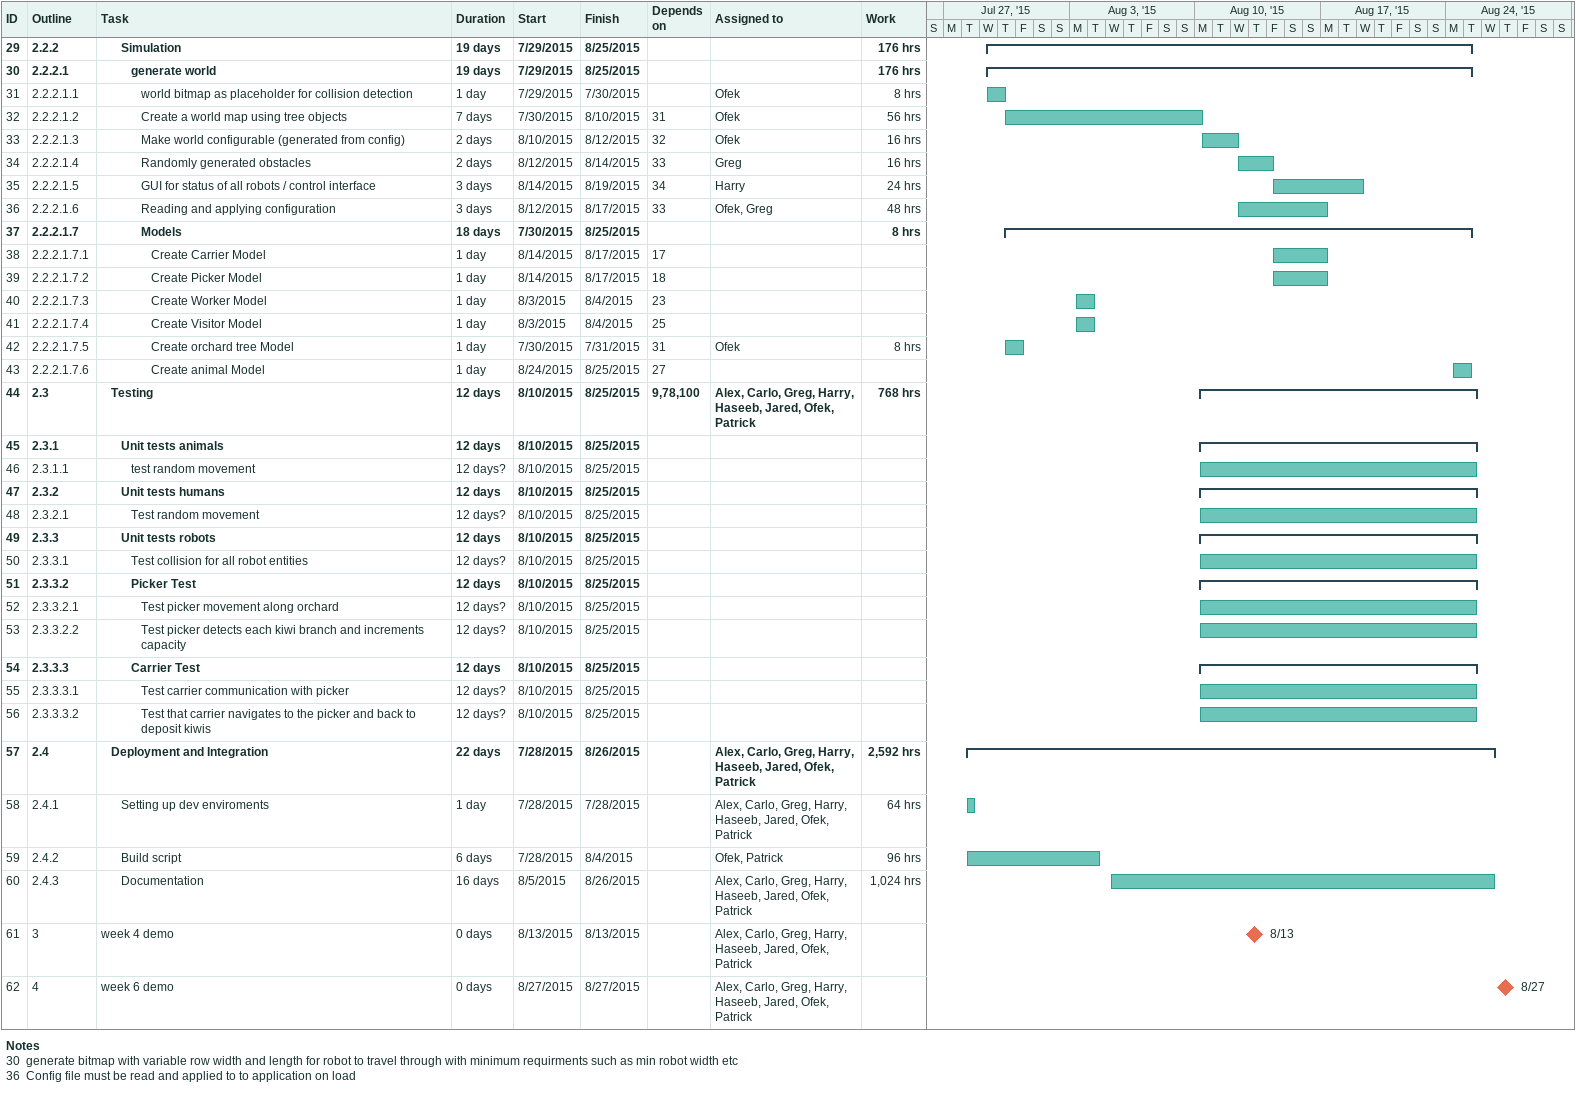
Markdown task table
| ID | WBS | Task | Duration | Start | Finish | Predecessors | Resources | Work (h) |
|---|---|---|---|---|---|---|---|---|
| 29 | 2.2.2 | **Simulation** | 19d | 2015-07-29 | 2015-08-25 |  |  | 176 |
| 30 | 2.2.2.1 | **generate world** | 19d | 2015-07-29 | 2015-08-25 |  |  | 176 |
| 31 | 2.2.2.1.1 | world bitmap as placeholder for collision detection | 1d | 2015-07-29 | 2015-07-30 |  | Ofek | 8 |
| 32 | 2.2.2.1.2 | Create a world map using tree objects | 7d | 2015-07-30 | 2015-08-10 | 31 | Ofek | 56 |
| 33 | 2.2.2.1.3 | Make world configurable (generated from config) | 2d | 2015-08-10 | 2015-08-12 | 32 | Ofek | 16 |
| 34 | 2.2.2.1.4 | Randomly generated obstacles | 2d | 2015-08-12 | 2015-08-14 | 33 | Greg | 16 |
| 35 | 2.2.2.1.5 | GUI for status of all robots / control interface | 3d | 2015-08-14 | 2015-08-19 | 34 | Harry | 24 |
| 36 | 2.2.2.1.6 | Reading and applying configuration | 3d | 2015-08-12 | 2015-08-17 | 33 | Ofek, Greg | 48 |
| 37 | 2.2.2.1.7 | **Models** | 18d | 2015-07-30 | 2015-08-25 |  |  | 8 |
| 38 | 2.2.2.1.7.1 | Create Carrier Model | 1d | 2015-08-14 | 2015-08-17 | 17 |  |  |
| 39 | 2.2.2.1.7.2 | Create Picker Model | 1d | 2015-08-14 | 2015-08-17 | 18 |  |  |
| 40 | 2.2.2.1.7.3 | Create Worker Model | 1d | 2015-08-03 | 2015-08-04 | 23 |  |  |
| 41 | 2.2.2.1.7.4 | Create Visitor Model | 1d | 2015-08-03 | 2015-08-04 | 25 |  |  |
| 42 | 2.2.2.1.7.5 | Create orchard tree Model | 1d | 2015-07-30 | 2015-07-31 | 31 | Ofek | 8 |
| 43 | 2.2.2.1.7.6 | Create animal Model | 1d | 2015-08-24 | 2015-08-25 | 27 |  |  |
| 44 | 2.3 | **Testing** | 12d | 2015-08-10 | 2015-08-25 | 9, 78, 100 | Alex, Carlo, Greg, Harry, Haseeb, Jared, Ofek, Patrick | 768 |
| 45 | 2.3.1 | **Unit tests animals** | 12d | 2015-08-10 | 2015-08-25 |  |  |  |
| 46 | 2.3.1.1 | test random movement | 12d? | 2015-08-10 | 2015-08-25 |  |  |  |
| 47 | 2.3.2 | **Unit tests humans** | 12d | 2015-08-10 | 2015-08-25 |  |  |  |
| 48 | 2.3.2.1 | Test random movement | 12d? | 2015-08-10 | 2015-08-25 |  |  |  |
| 49 | 2.3.3 | **Unit tests robots** | 12d | 2015-08-10 | 2015-08-25 |  |  |  |
| 50 | 2.3.3.1 | Test collision for all robot entities | 12d? | 2015-08-10 | 2015-08-25 |  |  |  |
| 51 | 2.3.3.2 | **Picker Test** | 12d | 2015-08-10 | 2015-08-25 |  |  |  |
| 52 | 2.3.3.2.1 | Test picker movement along orchard | 12d? | 2015-08-10 | 2015-08-25 |  |  |  |
| 53 | 2.3.3.2.2 | Test picker detects each kiwi branch and increments capacity | 12d? | 2015-08-10 | 2015-08-25 |  |  |  |
| 54 | 2.3.3.3 | **Carrier Test** | 12d | 2015-08-10 | 2015-08-25 |  |  |  |
| 55 | 2.3.3.3.1 | Test carrier communication with picker | 12d? | 2015-08-10 | 2015-08-25 |  |  |  |
| 56 | 2.3.3.3.2 | Test that carrier navigates to the picker and back to deposit kiwis | 12d? | 2015-08-10 | 2015-08-25 |  |  |  |
| 57 | 2.4 | **Deployment and Integration** | 22d | 2015-07-28 | 2015-08-26 |  | Alex, Carlo, Greg, Harry, Haseeb, Jared, Ofek, Patrick | 2592 |
| 58 | 2.4.1 | Setting up dev enviroments | 1d | 2015-07-28 | 2015-07-28 |  | Alex, Carlo, Greg, Harry, Haseeb, Jared, Ofek, Patrick | 64 |
| 59 | 2.4.2 | Build script | 6d | 2015-07-28 | 2015-08-04 |  | Ofek, Patrick | 96 |
| 60 | 2.4.3 | Documentation | 16d | 2015-08-05 | 2015-08-26 |  | Alex, Carlo, Greg, Harry, Haseeb, Jared, Ofek, Patrick | 1024 |
| 61 | 3 | week 4 demo | 0d | 2015-08-13 | 2015-08-13 |  | Alex, Carlo, Greg, Harry, Haseeb, Jared, Ofek, Patrick |  |
| 62 | 4 | week 6 demo | 0d | 2015-08-27 | 2015-08-27 |  | Alex, Carlo, Greg, Harry, Haseeb, Jared, Ofek, Patrick |  |

Notes
- 30: generate bitmap with variable row width and length for robot to travel through with minimum requirments such as min robot width etc
- 36: Config file must be read and applied to to application on load
